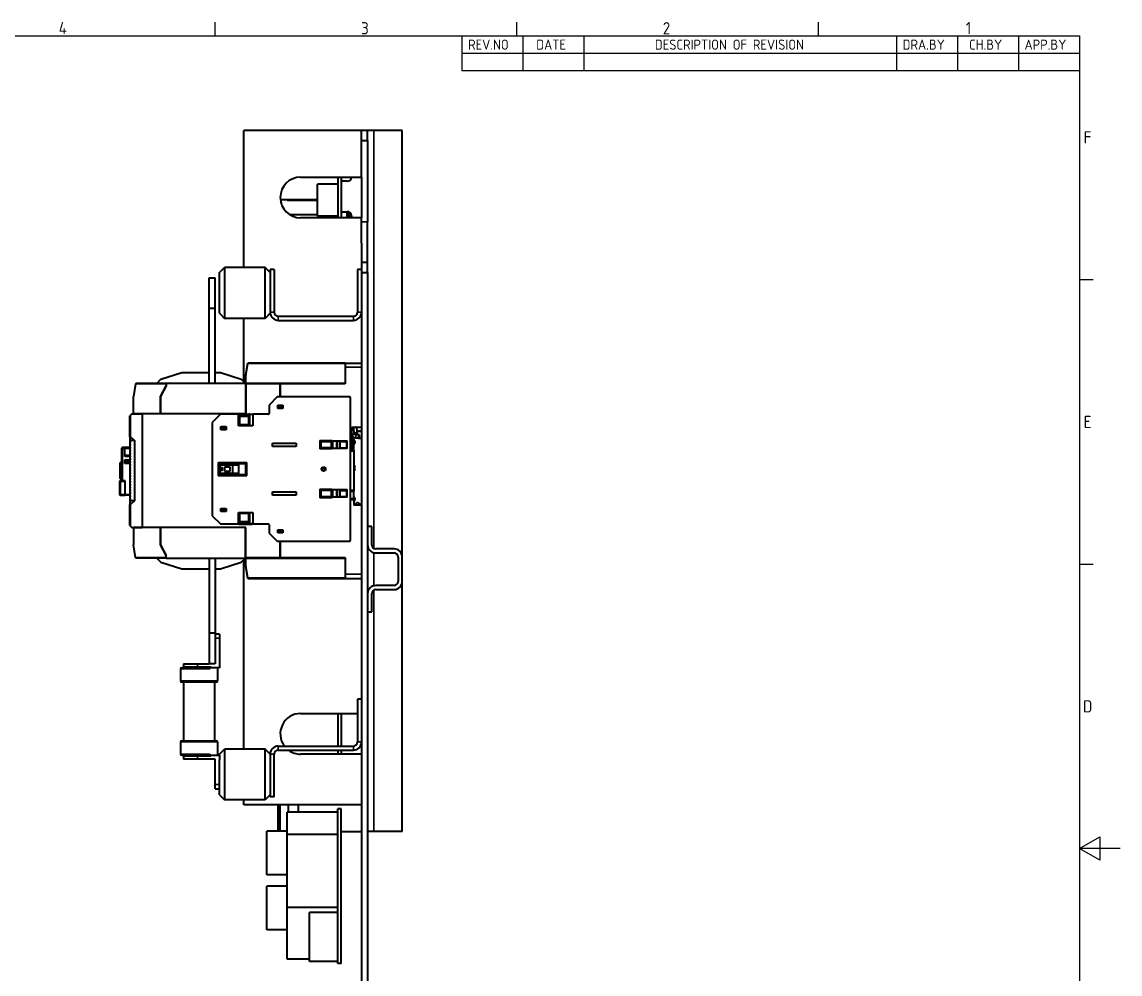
# Model space of a CAD drawing. Header units: inches. Extents: x 6934 to 18973, y 4254 to 7629.
# Drawn here: x 17302 to 17842, y 4618 to 5087 of the extents above; entities that cross this region are included whole.
import ezdxf

# ---------------------------------------------------------------- set-up
doc = ezdxf.new("R2010")
doc.units = ezdxf.units.IN
doc.header["$MEASUREMENT"] = 0
for name, color, linetype, lineweight, true_color in [('입력 정류부 ASSY$0$가시적인 것(ISO)', 3, 'Continuous', 40, 0x00ff00), ('입력 정류부 ASSY$0$가시적인 좁은 것(ISO)', 3, 'Continuous', 35, 0x00ff00), ('입력 정류부 ASSY$0$기호(ISO)', 5, 'Continuous', 25, 0x0000ff)]:
    doc.layers.add(name, color=color, linetype=linetype, lineweight=lineweight, true_color=true_color)
doc.layers.add('입력 정류부 ASSY$0$경계(ISO)', color=7, linetype='Continuous', lineweight=25)
doc.styles.add('입력 정류부 ASSY$0$ISO ProportionalPSTEK', font='isocp.shx')
doc.styles.add('입력 정류부 ASSY$0$문자 텍스트_PSTEK_POSCO', font='isocp.shx')

# ---------------------------------------------------------------- blocks, each defined once
blk = doc.blocks.new('입력 정류부 ASSY$0$경계 Default Border')
at = {"layer": '입력 정류부 ASSY$0$경계(ISO)'}
for p, q in [((371.25, 410), (371.25, 413.4)), ((445.5, 410), (445.5, 413.4)), ((519.75, 410), (519.75, 413.4)), ((584, 350), (587.4, 350)), ((584, 280), (587.4, 280))]:
    blk.add_line(p, q, dxfattribs=at)
at = {"layer": '입력 정류부 ASSY$0$경계(ISO)', "flags": 128}
for points in [[(10, 10), (10, 410), (584, 410), (584, 10), (10, 10)], [(594, 210), (584, 210), (589, 212.89), (589, 207.11), (584, 210)]]:
    blk.add_lwpolyline(points, dxfattribs=at)
at = {"layer": '입력 정류부 ASSY$0$경계(ISO)', "color": 2, "true_color": 0xffff00, "char_height": 3, "attachment_point": 7, "style": '입력 정류부 ASSY$0$문자 텍스트_PSTEK_POSCO'}
for s, insert in [('4', (332.79, 410.4)), ('3', (407.21, 410.37)), ('2', (481.46, 410.37)), ('1', (556.04, 410.4)), ('F', (585.04, 383.5)), ('E', (585.04, 313.47)), ('D', (584.88, 243.47))]:
    blk.add_mtext(s, dxfattribs=dict(at, insert=insert))
blk = doc.blocks.new('입력 정류부 ASSY$0$리비전 내역')
at = {"layer": '입력 정류부 ASSY$0$기호(ISO)'}
for p, q in [((432, 410), (584, 410)), ((432, 410), (432, 405.72)), ((447, 410), (447, 405.72)), ((462, 410), (462, 405.72)), ((539, 410), (539, 405.72)), ((554, 410), (554, 405.72)), ((569, 410), (569, 405.72)), ((584, 410), (584, 405.72)), ((432, 405.72), (584, 405.72)), ((432, 405.72), (432, 401.44)), ((447, 405.72), (447, 401.44)), ((462, 405.72), (462, 401.44)), ((539, 405.72), (539, 401.44)), ((554, 405.72), (554, 401.44)), ((569, 405.72), (569, 401.44)), ((584, 405.72), (584, 401.44)), ((432, 401.44), (584, 401.44))]:
    blk.add_line(p, q, dxfattribs=at)
at = {"layer": '입력 정류부 ASSY$0$기호(ISO)', "color": 2, "true_color": 0xffff00, "char_height": 2.5, "attachment_point": 7, "style": '입력 정류부 ASSY$0$ISO ProportionalPSTEK'}
for s, insert in [('REV.NO', (433.53, 406.58)), ('DATE', (450.31, 406.58)), ('DESCRIPTION OF REVISION', (479.51, 406.58)), ('DRA.BY', (540.48, 406.58)), ('CH.BY', (556.86, 406.58)), ('APP.BY', (570.48, 406.58))]:
    blk.add_mtext(s, dxfattribs=dict(at, insert=insert))
blk = doc.blocks.new('입력 정류부 ASSY')
at = {"layer": '입력 정류부 ASSY$0$가시적인 것(ISO)'}
for p, q in [((814.63, 773.43), (756.63, 773.43)), ((756.63, 705.94), (756.63, 773.43)), ((774.63, 773.44), (773.63, 773.44)), ((773.63, 773.43), (773.63, 773.44)), ((778.63, 773.44), (774.63, 773.44)), ((774.63, 773.43), (774.63, 773.44)), ((783.63, 773.44), (778.63, 773.44)), ((778.63, 773.43), (778.63, 773.44)), ((786.63, 773.44), (783.63, 773.44)), ((783.63, 773.43), (783.63, 773.44)), ((814.63, 773.44), (807.63, 773.44)), ((814.63, 773.44), (814.63, 773.43)), ((817.63, 773.44), (814.63, 773.44)), ((814.63, 750.43), (814.63, 773.43)), ((820.63, 773.44), (817.63, 773.44)), ((817.63, 768.44), (817.63, 773.44)), ((834.63, 773.44), (820.63, 773.44)), ((834.63, 563.44), (834.63, 773.44)), ((814.63, 768.44), (817.63, 768.44)), ((817.63, 768.44), (817.63, 728.44)), ((784.63, 750.43), (814.63, 750.43)), ((803.03, 746.93), (793.03, 746.93)), ((793.03, 731.18), (793.03, 746.93)), ((803.03, 750.43), (803.03, 730.43)), ((804.63, 750.43), (804.63, 730.43)), ((807.63, 748.44), (804.63, 748.44)), ((814.63, 750.43), (814.63, 730.43)), ((793.03, 739.28), (774.7, 739.28)), ((775.03, 737.63), (775.03, 739.28)), ((778.03, 739), (778.03, 739.28)), ((793.03, 739), (778.03, 739)), ((793.03, 731.93), (779.36, 731.93)), ((814.63, 730.43), (784.63, 730.43)), ((803.03, 731.18), (793.03, 731.18)), ((804.63, 733.44), (807.63, 733.44)), ((807.33, 733.44), (807.33, 730.43)), ((808.23, 733.35), (808.23, 730.43)), ((808.34, 733.31), (808.34, 730.43)), ((809.13, 732.76), (809.13, 730.43)), ((809.63, 731.44), (809.63, 730.44)), ((814.63, 717.9), (814.63, 730.43)), ((817.63, 708.44), (817.63, 728.44)), ((814.63, 717.9), (814.63, 708.44)), ((814.63, 708.44), (814.63, 703.44)), ((817.63, 708.44), (814.63, 708.44)), ((817.63, 703.44), (817.63, 708.44)), ((744.63, 703.44), (747.13, 705.94)), ((744.63, 683.44), (744.63, 703.44)), ((747.13, 705.94), (747.13, 680.94)), ((767.13, 705.94), (747.13, 705.94)), ((767.13, 680.94), (767.13, 705.94)), ((769.63, 703.44), (767.13, 705.94)), ((771.63, 704.94), (769.63, 704.94)), ((769.63, 704.94), (769.63, 683.94)), ((771.63, 704.94), (771.63, 683.94)), ((814.63, 704.94), (812.63, 704.94)), ((812.63, 704.94), (812.63, 683.94)), ((814.63, 703.44), (817.63, 703.44)), ((814.63, 703.44), (814.63, 233.44)), ((817.63, 703.44), (817.63, 233.44)), ((739.63, 700.94), (742.63, 700.94)), ((739.63, 685.94), (739.63, 700.94)), ((742.63, 685.94), (742.63, 700.94)), ((739.63, 685.94), (742.63, 685.94)), ((739.63, 648.94), (739.63, 685.94)), ((742.63, 648.94), (742.63, 685.94)), ((744.63, 683.44), (747.13, 680.94)), ((769.63, 683.44), (767.13, 680.94)), ((769.63, 683.94), (769.63, 683.44)), ((773.63, 681.94), (810.63, 681.94)), ((767.13, 680.94), (747.13, 680.94)), ((756.63, 649.74), (756.63, 680.94)), ((773.63, 679.94), (810.63, 679.94)), ((715.83, 650.94), (726.13, 654.24)), ((726.13, 654.24), (739.63, 654.24)), ((742.63, 654.24), (745.13, 654.24)), ((745.13, 654.24), (755.43, 650.94)), ((757.63, 653.14), (758.66, 658.94)), ((757.63, 652.94), (758.64, 658.64)), ((758.69, 658.94), (758.64, 658.64)), ((758.69, 658.94), (758.66, 658.94)), ((806.63, 658.94), (758.69, 658.94)), ((806.63, 658.94), (814.63, 658.94)), ((806.63, 658.94), (806.63, 656.94)), ((806.63, 656.94), (806.63, 648.64)), ((703.43, 648.64), (702.33, 642.44)), ((703.48, 648.94), (703.43, 648.64)), ((718.49, 648.94), (703.48, 648.94)), ((713.83, 648.94), (715.83, 650.94)), ((757.43, 648.94), (718.49, 648.94)), ((718.49, 648.94), (718.49, 647.74)), ((718.49, 648.64), (718.49, 647.74)), ((755.43, 650.94), (757.43, 648.94)), ((757.43, 648.94), (757.43, 633.94)), ((757.63, 653.14), (757.63, 652.94)), ((757.63, 649.07), (757.63, 652.94)), ((757.63, 649.07), (757.63, 648.94)), ((774.63, 648.94), (757.63, 648.94)), ((757.63, 648.94), (757.63, 648.64)), ((757.63, 648.64), (757.63, 633.94)), ((774.63, 648.64), (774.63, 648.94)), ((774.63, 648.94), (774.63, 648.64)), ((806.63, 648.94), (774.63, 648.94)), ((774.63, 642.24), (774.63, 648.64)), ((774.63, 648.64), (774.63, 642.24)), ((718.49, 647.74), (715.63, 642.44)), ((715.63, 642.44), (718.49, 647.74)), ((757.63, 643.94), (757.43, 643.79)), ((702.33, 633.94), (702.33, 642.44)), ((715.63, 633.94), (715.63, 642.44)), ((715.63, 642.44), (715.63, 633.94)), ((773.13, 642.24), (769.13, 638.24)), ((769.13, 638.24), (769.13, 634.04)), ((808.63, 642.24), (773.13, 642.24)), ((773.43, 636.64), (773.43, 638.14)), ((773.43, 638.14), (775.93, 638.14)), ((775.93, 638.14), (775.93, 636.64)), ((809.13, 571.74), (809.13, 641.74)), ((700.93, 633.24), (700.63, 632.94)), ((700.63, 622.61), (700.63, 632.94)), ((701.63, 633.94), (700.93, 633.24)), ((701.63, 633.94), (706.63, 633.94)), ((715.63, 633.94), (702.33, 633.94)), ((757.63, 633.94), (706.63, 633.94)), ((706.63, 633.94), (706.63, 577.94)), ((706.63, 633.94), (706.63, 577.94)), ((757.43, 633.94), (715.63, 633.94)), ((745.13, 633.74), (741.13, 629.74)), ((754.13, 633.74), (745.13, 633.74)), ((754.13, 628.09), (754.13, 633.74)), ((754.53, 633.74), (754.13, 633.74)), ((754.53, 633.74), (759.23, 633.74)), ((754.53, 632.74), (754.53, 633.74)), ((754.53, 632.74), (759.23, 632.74)), ((754.53, 632.74), (754.53, 628.49)), ((757.43, 636.44), (757.63, 636.44)), ((759.63, 633.74), (759.23, 633.74)), ((759.23, 633.74), (759.23, 632.74)), ((759.23, 628.49), (759.23, 632.74)), ((759.63, 633.74), (761.13, 633.74)), ((759.63, 628.09), (759.63, 633.74)), ((761.13, 633.74), (761.13, 628.09)), ((768.83, 633.74), (761.13, 633.74)), ((775.93, 637.24), (773.43, 637.24)), ((775.93, 636.74), (773.43, 636.74)), ((775.93, 636.64), (773.43, 636.64)), ((700.53, 626.24), (700.53, 631.24)), ((741.13, 629.74), (741.13, 583.74)), ((745.43, 626.14), (745.43, 627.64)), ((745.43, 627.64), (747.93, 627.64)), ((747.93, 627.64), (747.93, 626.14)), ((761.13, 628.09), (754.13, 628.09)), ((759.23, 628.49), (754.53, 628.49)), ((809.83, 620.34), (809.83, 627.44)), ((809.83, 627.44), (814.63, 627.44)), ((810.83, 625.62), (810.83, 627.44)), ((700.63, 622.61), (700.63, 620.79)), ((700.93, 622.61), (702.9, 620.79)), ((747.93, 626.74), (745.43, 626.74)), ((747.93, 626.24), (745.43, 626.24)), ((747.93, 626.14), (745.43, 626.14)), ((811.02, 624.44), (810.38, 623.79)), ((810.83, 625.62), (810.83, 624.25)), ((810.83, 616.04), (810.83, 622.34)), ((811.88, 623.69), (813.28, 623.69)), ((811.88, 622.19), (813.28, 622.19)), ((812.4, 625.59), (812.27, 626.98)), ((812.33, 626.3), (812.33, 623.98)), ((812.43, 625.23), (812.4, 625.59)), ((812.56, 623.69), (812.43, 625.23)), ((813.11, 622.19), (813.21, 621.94)), ((813.21, 621.94), (814.63, 621.94)), ((813.28, 622.19), (813.28, 623.69)), ((813.58, 623.39), (813.28, 623.69)), ((813.58, 622.49), (813.28, 622.19)), ((813.58, 622.49), (813.58, 623.39)), ((696.63, 600.94), (696.63, 617.14)), ((697.63, 617.44), (696.93, 617.44)), ((700.63, 617.44), (697.63, 617.44)), ((698.13, 616.44), (697.63, 617.44)), ((698.13, 612.94), (698.13, 616.44)), ((700.63, 620.79), (700.63, 620.34)), ((702.9, 620.79), (700.63, 620.79)), ((700.63, 620.34), (700.63, 619.74)), ((700.63, 620.34), (700.83, 620.34)), ((700.63, 619.74), (700.63, 618.94)), ((700.63, 619.74), (700.83, 619.74)), ((700.63, 618.94), (700.63, 618.34)), ((700.63, 618.94), (700.83, 618.94)), ((700.63, 618.34), (700.63, 617.54)), ((700.63, 618.34), (700.83, 618.34)), ((700.63, 617.54), (700.63, 616.94)), ((700.63, 617.54), (700.83, 617.54)), ((700.63, 616.94), (700.63, 616.14)), ((700.63, 616.94), (700.83, 616.94)), ((700.83, 619.74), (700.83, 620.34)), ((700.83, 618.34), (700.83, 618.94)), ((700.83, 616.94), (700.83, 617.54)), ((702.9, 620.79), (702.9, 591.09)), ((770.73, 617.94), (770.73, 619.54)), ((770.73, 619.54), (782.53, 619.54)), ((770.73, 619.44), (782.53, 619.44)), ((782.53, 617.94), (770.73, 617.94)), ((782.53, 619.54), (782.53, 617.94)), ((794.13, 620.84), (794.13, 616.64)), ((794.13, 620.84), (800.13, 620.84)), ((794.13, 620.84), (794.63, 620.34)), ((794.13, 616.64), (794.63, 617.14)), ((800.13, 616.64), (794.13, 616.64)), ((794.63, 620.34), (794.63, 617.14)), ((794.63, 620.34), (799.63, 620.34)), ((799.63, 617.14), (794.63, 617.14)), ((800.13, 620.84), (799.63, 620.34)), ((799.63, 620.34), (799.63, 617.14)), ((800.13, 616.64), (799.63, 617.14)), ((800.13, 620.84), (800.13, 616.64)), ((800.53, 616.84), (800.53, 620.64)), ((800.53, 620.64), (807.63, 620.64)), ((807.63, 616.84), (800.53, 616.84)), ((802.53, 616.84), (802.53, 620.64)), ((802.63, 620.64), (802.63, 620.44)), ((802.63, 620.44), (802.63, 617.04)), ((802.63, 617.04), (802.63, 616.84)), ((804.13, 620.24), (804.13, 620.64)), ((804.13, 620.24), (807.23, 620.24)), ((804.13, 617.24), (804.13, 620.24)), ((804.13, 616.84), (804.13, 617.24)), ((804.13, 617.24), (807.23, 617.24)), ((807.23, 620.24), (807.23, 617.24)), ((807.63, 616.84), (807.63, 620.64)), ((809.13, 620.34), (809.83, 620.34)), ((809.13, 619.84), (809.83, 619.84)), ((809.83, 620.34), (809.83, 619.84)), ((809.83, 619.84), (809.83, 616.04)), ((811.33, 620.44), (810.83, 621.44)), ((810.83, 618.44), (811.33, 619.44)), ((811.33, 620.44), (811.33, 619.44)), ((700.63, 613.44), (698.13, 613.44)), ((698.13, 609.57), (698.13, 611.31)), ((700.63, 616.14), (700.63, 615.54)), ((700.63, 616.14), (700.83, 616.14)), ((700.63, 615.54), (700.63, 614.74)), ((700.63, 615.54), (700.83, 615.54)), ((700.63, 614.74), (700.63, 614.14)), ((700.63, 614.74), (700.83, 614.74)), ((700.63, 614.14), (700.63, 613.34)), ((700.63, 614.14), (700.83, 614.14)), ((700.63, 613.34), (700.63, 612.74)), ((700.63, 613.34), (700.83, 613.34)), ((700.63, 612.74), (700.63, 611.94)), ((700.63, 612.74), (700.83, 612.74)), ((700.63, 611.94), (700.63, 611.34)), ((700.63, 611.94), (700.83, 611.94)), ((700.63, 611.34), (700.63, 610.54)), ((700.63, 611.34), (700.83, 611.34)), ((700.83, 615.54), (700.83, 616.14)), ((700.83, 614.14), (700.83, 614.74)), ((700.83, 612.74), (700.83, 613.34)), ((700.83, 611.34), (700.83, 611.94)), ((810.83, 616.04), (809.13, 616.04)), ((810.83, 615.54), (809.13, 615.54)), ((810.83, 616.04), (810.83, 615.54)), ((810.83, 615.54), (810.83, 596.34)), ((695.63, 609.44), (695.63, 602.44)), ((696.13, 609.94), (696.63, 609.94)), ((700.63, 610.54), (700.63, 609.94)), ((700.63, 610.54), (700.83, 610.54)), ((700.63, 609.94), (700.63, 609.14)), ((700.63, 609.94), (700.83, 609.94)), ((700.63, 609.14), (700.63, 608.54)), ((700.63, 609.14), (700.83, 609.14)), ((700.63, 608.54), (700.63, 607.74)), ((700.63, 608.54), (700.83, 608.54)), ((700.63, 607.74), (700.63, 607.14)), ((700.63, 607.74), (700.83, 607.74)), ((700.63, 607.14), (700.63, 606.34)), ((700.63, 607.14), (700.83, 607.14)), ((700.63, 606.34), (700.63, 605.74)), ((700.63, 606.34), (700.83, 606.34)), ((700.63, 605.74), (700.63, 604.94)), ((700.63, 605.74), (700.83, 605.74)), ((700.83, 609.94), (700.83, 610.54)), ((700.83, 608.54), (700.83, 609.14)), ((700.83, 607.14), (700.83, 607.74)), ((700.83, 605.74), (700.83, 606.34)), ((744.63, 609.49), (744.13, 609.99)), ((744.63, 609.49), (757.63, 609.49)), ((744.63, 603.99), (744.63, 609.49)), ((744.83, 608.84), (744.83, 607.49)), ((744.83, 608.84), (754.03, 608.84)), ((744.83, 607.49), (745.53, 607.49)), ((744.83, 605.99), (744.83, 604.64)), ((745.53, 605.99), (744.83, 605.99)), ((745.53, 605.99), (745.53, 607.49)), ((745.53, 607.49), (746.23, 607.49)), ((746.23, 605.99), (745.53, 605.99)), ((746.23, 605.99), (746.23, 607.49)), ((747.23, 607.74), (747.23, 605.74)), ((750.03, 607.74), (747.23, 607.74)), ((747.23, 605.74), (750.03, 605.74)), ((750.03, 605.74), (750.03, 607.74)), ((751.03, 608.84), (751.03, 604.64)), ((754.03, 608.84), (754.03, 604.64)), ((757.63, 609.49), (758.13, 609.99)), ((757.63, 603.99), (757.63, 609.49)), ((810.83, 608.44), (811.13, 608.44)), ((810.83, 605.94), (811.13, 605.94)), ((811.13, 608.44), (811.13, 605.94)), ((695.63, 594.24), (695.63, 600.64)), ((698.33, 600.94), (695.93, 600.94)), ((696.13, 601.94), (696.63, 601.94)), ((698.33, 600.64), (698.33, 600.94)), ((698.33, 594.24), (698.33, 600.64)), ((700.63, 604.94), (700.63, 604.34)), ((700.63, 604.94), (700.83, 604.94)), ((700.63, 604.34), (700.63, 603.54)), ((700.63, 604.34), (700.83, 604.34)), ((700.63, 603.54), (700.63, 602.94)), ((700.63, 603.54), (700.83, 603.54)), ((700.63, 602.94), (700.63, 602.14)), ((700.63, 602.94), (700.83, 602.94)), ((700.63, 602.14), (700.63, 601.54)), ((700.63, 602.14), (700.83, 602.14)), ((700.63, 601.54), (700.63, 600.74)), ((700.63, 601.54), (700.83, 601.54)), ((700.63, 600.74), (700.63, 600.14)), ((700.63, 600.74), (700.83, 600.74)), ((700.63, 600.14), (700.63, 599.34)), ((700.63, 600.14), (700.83, 600.14)), ((700.83, 604.34), (700.83, 604.94)), ((700.83, 602.94), (700.83, 603.54)), ((700.83, 601.54), (700.83, 602.14)), ((700.83, 600.14), (700.83, 600.74)), ((744.63, 603.99), (744.13, 603.49)), ((757.63, 603.99), (744.63, 603.99)), ((754.03, 604.64), (744.83, 604.64)), ((757.63, 603.99), (758.13, 603.49)), ((700.63, 599.34), (700.63, 598.74)), ((700.63, 599.34), (700.83, 599.34)), ((700.63, 598.74), (700.63, 597.94)), ((700.63, 598.74), (700.83, 598.74)), ((700.63, 597.94), (700.63, 597.34)), ((700.63, 597.94), (700.83, 597.94)), ((700.63, 597.34), (700.63, 596.54)), ((700.63, 597.34), (700.83, 597.34)), ((700.63, 596.54), (700.63, 595.94)), ((700.63, 596.54), (700.83, 596.54)), ((700.63, 595.94), (700.63, 595.14)), ((700.63, 595.94), (700.83, 595.94)), ((700.63, 595.14), (700.63, 594.54)), ((700.63, 595.14), (700.83, 595.14)), ((700.83, 598.74), (700.83, 599.34)), ((700.83, 597.34), (700.83, 597.94)), ((700.83, 595.94), (700.83, 596.54)), ((700.83, 594.54), (700.83, 595.14)), ((770.73, 595.54), (782.53, 595.54)), ((770.73, 593.94), (770.73, 595.54)), ((782.53, 595.54), (782.53, 593.94)), ((794.13, 596.84), (794.13, 592.64)), ((794.13, 596.84), (800.13, 596.84)), ((794.13, 596.84), (794.63, 596.34)), ((794.63, 596.34), (799.63, 596.34)), ((794.63, 596.34), (794.63, 593.14)), ((800.13, 596.84), (799.63, 596.34)), ((799.63, 596.34), (799.63, 593.14)), ((800.13, 596.84), (800.13, 592.64)), ((800.53, 592.84), (800.53, 596.64)), ((800.53, 596.64), (807.63, 596.64)), ((802.53, 592.84), (802.53, 596.64)), ((802.63, 596.64), (802.63, 596.44)), ((802.63, 596.44), (802.63, 593.04)), ((804.13, 596.24), (804.13, 596.64)), ((804.13, 593.24), (804.13, 596.24)), ((804.13, 596.24), (807.23, 596.24)), ((807.23, 596.24), (807.23, 593.24)), ((807.63, 592.84), (807.63, 596.64)), ((809.13, 596.34), (810.83, 596.34)), ((809.13, 595.84), (810.83, 595.84)), ((810.83, 596.34), (810.83, 595.84)), ((810.83, 592.04), (810.83, 595.84)), ((695.93, 593.94), (698.33, 593.94)), ((698.33, 593.94), (698.33, 594.24)), ((700.63, 593.94), (698.33, 593.94)), ((700.63, 594.54), (700.63, 593.74)), ((700.63, 594.54), (700.83, 594.54)), ((700.63, 593.74), (700.63, 593.14)), ((700.63, 593.74), (700.83, 593.74)), ((700.63, 593.14), (700.63, 592.34)), ((700.63, 593.14), (700.83, 593.14)), ((700.63, 592.34), (700.63, 591.74)), ((700.63, 592.34), (700.83, 592.34)), ((700.63, 591.74), (700.63, 591.09)), ((700.63, 591.74), (700.83, 591.74)), ((700.63, 591.09), (700.63, 589.27)), ((702.9, 591.09), (700.63, 591.09)), ((700.63, 578.94), (700.63, 589.27)), ((700.83, 593.14), (700.83, 593.74)), ((700.83, 591.74), (700.83, 592.34)), ((702.9, 591.09), (700.93, 589.27)), ((770.73, 594.04), (782.53, 594.04)), ((782.53, 593.94), (770.73, 593.94)), ((794.13, 592.64), (794.63, 593.14)), ((800.13, 592.64), (794.13, 592.64)), ((799.63, 593.14), (794.63, 593.14)), ((800.13, 592.64), (799.63, 593.14)), ((807.63, 592.84), (800.53, 592.84)), ((802.63, 593.04), (802.63, 592.84)), ((804.13, 592.84), (804.13, 593.24)), ((804.13, 593.24), (807.23, 593.24)), ((810.83, 592.04), (809.13, 592.04)), ((810.83, 591.54), (809.13, 591.54)), ((811.33, 592.44), (810.83, 593.44)), ((810.83, 592.04), (810.83, 591.54)), ((810.83, 591.54), (810.83, 588.94)), ((810.83, 590.44), (811.33, 591.44)), ((811.33, 592.44), (811.33, 591.44)), ((811.83, 588.94), (812.23, 590.24)), ((812.23, 590.24), (812.63, 590.24)), ((812.63, 590.24), (814.63, 588.94)), ((700.53, 580.64), (700.53, 585.64)), ((745.43, 585.84), (745.43, 587.34)), ((745.43, 587.34), (747.93, 587.34)), ((745.43, 587.24), (747.93, 587.24)), ((745.43, 586.74), (747.93, 586.74)), ((747.93, 585.84), (745.43, 585.84)), ((747.93, 587.34), (747.93, 585.84)), ((754.13, 579.74), (754.13, 585.39)), ((754.13, 585.39), (761.13, 585.39)), ((754.53, 584.99), (754.53, 580.74)), ((754.53, 584.99), (759.23, 584.99)), ((759.23, 580.74), (759.23, 584.99)), ((759.63, 579.74), (759.63, 585.39)), ((761.13, 585.39), (761.13, 579.74)), ((814.63, 588.94), (810.83, 588.94)), ((700.63, 578.94), (700.93, 578.64)), ((700.93, 578.64), (701.63, 577.94)), ((741.13, 583.74), (745.13, 579.74)), ((745.13, 579.74), (754.13, 579.74)), ((754.53, 579.74), (754.13, 579.74)), ((754.23, 579.49), (754.23, 579.74)), ((754.23, 579.49), (754.48, 579.74)), ((760.73, 579.49), (754.23, 579.49)), ((754.53, 579.74), (754.53, 580.74)), ((759.23, 580.74), (754.53, 580.74)), ((759.23, 579.74), (754.53, 579.74)), ((759.23, 580.74), (759.23, 579.74)), ((759.63, 579.74), (759.23, 579.74)), ((761.13, 579.74), (759.63, 579.74)), ((760.73, 579.49), (760.48, 579.74)), ((760.73, 579.74), (760.73, 579.49)), ((761.13, 579.74), (768.83, 579.74)), ((769.13, 579.44), (769.13, 575.24)), ((819.63, 578.44), (817.63, 578.44)), ((819.63, 569.44), (819.63, 578.44)), ((701.63, 577.94), (706.63, 577.94)), ((702.33, 577.94), (702.33, 569.44)), ((715.63, 577.94), (702.33, 577.94)), ((757.63, 577.94), (706.63, 577.94)), ((757.43, 577.94), (715.63, 577.94)), ((715.63, 577.94), (715.63, 569.44)), ((715.63, 569.44), (715.63, 577.94)), ((757.43, 562.94), (757.43, 577.94)), ((757.43, 575.44), (757.63, 575.44)), ((757.63, 563.24), (757.63, 577.94)), ((769.13, 575.24), (773.13, 571.24)), ((773.43, 576.84), (775.93, 576.84)), ((773.43, 575.34), (773.43, 576.84)), ((773.43, 576.74), (775.93, 576.74)), ((773.43, 576.24), (775.93, 576.24)), ((775.93, 575.34), (773.43, 575.34)), ((775.93, 576.84), (775.93, 575.34)), ((703.43, 563.24), (702.33, 569.44)), ((718.49, 564.14), (715.63, 569.44)), ((715.63, 569.44), (718.49, 564.14)), ((757.43, 568.09), (757.63, 567.94)), ((773.13, 571.24), (808.63, 571.24)), ((774.63, 563.24), (774.63, 571.24)), ((774.63, 571.24), (774.63, 563.24)), ((703.43, 563.24), (703.48, 562.94)), ((718.49, 562.94), (703.48, 562.94)), ((713.83, 562.94), (715.83, 560.94)), ((718.49, 562.94), (718.49, 564.14)), ((718.49, 563.24), (718.49, 564.14)), ((718.49, 562.94), (757.43, 562.94)), ((739.63, 562.94), (739.63, 525.94)), ((742.63, 562.94), (742.63, 525.94)), ((755.43, 560.94), (757.43, 562.94)), ((757.63, 563.24), (757.63, 562.94)), ((757.63, 562.94), (774.63, 562.94)), ((757.63, 558.94), (757.63, 562.94)), ((774.63, 562.94), (774.63, 563.24)), ((774.63, 563.24), (774.63, 562.94)), ((774.63, 562.94), (806.63, 562.94)), ((806.63, 563.24), (806.63, 554.94)), ((830.63, 567.44), (821.63, 567.44)), ((821.63, 565.44), (830.63, 565.44)), ((832.63, 563.44), (832.63, 551.44)), ((834.63, 551.44), (834.63, 563.44)), ((715.83, 560.94), (726.13, 557.64)), ((726.13, 557.64), (739.63, 557.64)), ((742.63, 557.64), (745.13, 557.64)), ((745.13, 557.64), (755.43, 560.94)), ((756.63, 468.94), (756.63, 562.14)), ((758.64, 553.24), (757.63, 558.94)), ((757.63, 558.94), (757.63, 558.74)), ((758.66, 552.94), (757.63, 558.74)), ((758.64, 553.24), (758.69, 552.94)), ((758.69, 552.94), (758.66, 552.94)), ((758.69, 552.94), (806.63, 552.94)), ((806.63, 554.94), (806.63, 552.94)), ((806.63, 552.94), (814.63, 552.94)), ((834.63, 428.44), (834.63, 551.44)), ((830.63, 549.44), (821.63, 549.44)), ((821.63, 547.44), (830.63, 547.44)), ((819.63, 536.44), (819.63, 545.44)), ((817.63, 536.44), (819.63, 536.44)), ((742.63, 525.94), (739.63, 525.94)), ((739.63, 525.94), (739.63, 510.94)), ((742.63, 525.94), (742.63, 510.94)), ((744.63, 525.44), (742.63, 525.44)), ((744.63, 525.44), (744.63, 523.44)), ((744.63, 523.44), (744.63, 508.94)), ((725.53, 508.44), (725.53, 502.44)), ((726.03, 508.94), (738.84, 508.94)), ((726.93, 510.94), (733.93, 510.94)), ((726.93, 510.94), (726.93, 509.44)), ((733.93, 510.94), (739.63, 510.94)), ((742.63, 510.94), (739.63, 510.94)), ((740.45, 508.97), (740.45, 508.94)), ((744.63, 508.94), (740.45, 508.94)), ((743.73, 508.94), (743.73, 502.44)), ((743.23, 501.94), (726.03, 501.94)), ((726.93, 501.94), (726.93, 472.94)), ((742.33, 501.94), (742.33, 472.94)), ((814.63, 493.44), (812.63, 493.44)), ((812.63, 493.44), (812.63, 472.44)), ((784.63, 486.43), (812.63, 486.43)), ((803.03, 486.43), (803.03, 470.44)), ((804.63, 486.43), (804.63, 470.44)), ((725.53, 472.44), (725.53, 466.44)), ((726.03, 472.94), (743.23, 472.94)), ((743.73, 472.44), (743.73, 465.94)), ((773.63, 470.44), (810.63, 470.44)), ((738.84, 465.94), (726.03, 465.94)), ((726.93, 465.44), (726.93, 463.94)), ((740.45, 465.94), (740.45, 465.91)), ((740.45, 465.94), (744.63, 465.94)), ((744.63, 466.44), (747.13, 468.94)), ((744.63, 465.94), (744.63, 466.44)), ((744.63, 465.94), (744.63, 463.58)), ((747.13, 468.94), (747.13, 443.94)), ((767.13, 468.94), (747.13, 468.94)), ((767.13, 443.94), (767.13, 468.94)), ((769.63, 466.44), (767.13, 468.94)), ((769.63, 466.44), (769.63, 445.44)), ((771.63, 445.44), (771.63, 466.44)), ((773.63, 468.44), (810.63, 468.44)), ((814.63, 466.43), (784.63, 466.43)), ((803.03, 468.44), (803.03, 466.43)), ((804.63, 468.44), (804.63, 466.43)), ((733.93, 463.94), (726.93, 463.94)), ((742.63, 463.94), (733.93, 463.94)), ((742.63, 451.44), (742.63, 463.94)), ((744.63, 446.44), (744.63, 463.58)), ((742.63, 449.44), (742.63, 451.44)), ((742.63, 449.44), (744.63, 449.44)), ((744.63, 446.44), (747.13, 443.94)), ((767.13, 443.94), (747.13, 443.94)), ((756.63, 441.43), (756.63, 443.94)), ((769.63, 446.44), (767.13, 443.94)), ((771.63, 445.44), (769.63, 445.44)), ((814.63, 441.43), (756.63, 441.43)), ((773.63, 428.49), (773.63, 441.43)), ((774.63, 428.49), (774.63, 441.43)), ((803.03, 437.94), (778.03, 437.94)), ((778.03, 426.94), (778.03, 437.94)), ((778.63, 437.94), (778.63, 441.43)), ((783.63, 437.94), (783.63, 441.43)), ((803.03, 363.44), (803.03, 439.44)), ((804.63, 439.44), (803.03, 439.44)), ((804.63, 363.44), (804.63, 439.44)), ((778.03, 428.49), (768.03, 428.49)), ((768.03, 406.99), (768.03, 428.49)), ((804.63, 428.44), (814.63, 428.44)), ((820.63, 428.44), (817.63, 428.44)), ((834.63, 428.44), (820.63, 428.44)), ((803.03, 426.94), (778.03, 426.94)), ((778.03, 390.94), (778.03, 426.94)), ((778.03, 406.99), (768.03, 406.99)), ((778.03, 401.49), (768.03, 401.49)), ((768.03, 379.99), (768.03, 401.49)), ((803.03, 390.94), (778.03, 390.94)), ((778.03, 365.44), (778.03, 390.94)), ((803.03, 388.44), (789.03, 388.44)), ((789.03, 364.44), (789.03, 388.44)), ((778.03, 379.99), (768.03, 379.99)), ((789.03, 365.44), (778.03, 365.44)), ((803.03, 364.44), (789.03, 364.44)), ((804.63, 363.44), (803.03, 363.44))]:
    blk.add_line(p, q, dxfattribs=at)
for radius in [1, 0.7]:
    blk.add_circle((795.96, 606.74), radius, dxfattribs=at)
for centre, radius, start, end in [((786.63, 771.44), 2, 90, 96.4263), ((807.63, 771.44), 2, 83.5737, 90), ((784.63, 740.43), 10, 90, 270), ((807.63, 750.44), 2, 270, 359.64), ((807.63, 731.44), 2, 0, 90), ((807.63, 730.44), 2, 359.64, 0), ((773.63, 683.94), 4, 180, 270), ((773.63, 683.94), 2, 180, 270), ((810.63, 683.94), 4, 270, 0), ((810.63, 683.94), 2, 270, 0), ((758.13, 649.07), 0.5, 180, 195.5034), ((808.63, 641.74), 0.5, 0, 90), ((768.83, 634.04), 0.3, 270, 0), ((700.83, 631.24), 0.3, 131.8103, 180), ((811.78, 626.94), 0.5, 5, 45), ((700.83, 626.24), 0.3, 180, 228.1897), ((696.93, 617.14), 0.3, 90, 180), ((696.13, 609.44), 0.5, 90, 180), ((696.13, 602.44), 0.5, 180, 270), ((695.93, 600.64), 0.3, 90, 180), ((695.93, 594.24), 0.3, 180, 270), ((700.83, 585.64), 0.3, 131.8103, 180), ((700.83, 580.64), 0.3, 180, 228.1897), ((768.83, 579.44), 0.3, 0, 90), ((808.63, 571.74), 0.5, 270, 0), ((821.63, 569.44), 4, 180, 270), ((821.63, 569.44), 2, 180, 270), ((830.63, 563.44), 4, 0, 90), ((830.63, 563.44), 2, 0, 90), ((830.63, 551.44), 4, 270, 0), ((830.63, 551.44), 2, 270, 0), ((821.63, 545.44), 4, 90, 180), ((821.63, 545.44), 2, 90, 180), ((726.03, 508.44), 0.5, 90, 180), ((726.43, 509.44), 0.5, 270, 0), ((726.03, 502.44), 0.5, 180, 270), ((743.23, 502.44), 0.5, 270, 0), ((784.63, 476.43), 10, 90, 216.7799), ((726.03, 472.44), 0.5, 90, 180), ((743.23, 472.44), 0.5, 0, 90), ((773.63, 466.44), 4, 90, 180), ((810.63, 472.44), 4, 270, 0), ((810.63, 472.44), 2, 270, 0), ((726.03, 466.44), 0.5, 180, 270), ((726.43, 465.44), 0.5, 0, 90), ((773.63, 466.44), 2, 90, 180), ((784.63, 476.43), 10, 233.0103, 270)]:
    blk.add_arc(centre, radius, start, end, dxfattribs=at)
for centre, major_axis, ratio, start_param, end_param in [((811.77, 626.94), (-0.187, -0.465), 0.998489, 2.738147, 3.522384), ((700.93, 622.33), (-0.26, 0.38), 0.39371, 5.234809, 6.805605), ((700.93, 589.55), (-0.26, -0.38), 0.39371, 5.760766, 7.331562)]:
    blk.add_ellipse(centre, major_axis=major_axis, ratio=ratio, start_param=start_param, end_param=end_param, dxfattribs=at)
for points, knots in [([(810.38, 623.79), (810.31, 623.72), (810.24, 623.62), (810.15, 623.4), (810.13, 623.3), (810.13, 623.11), (810.15, 623.02), (810.21, 622.85), (810.25, 622.78), (810.34, 622.64), (810.4, 622.59), (810.53, 622.48), (810.61, 622.44), (810.81, 622.34), (810.93, 622.3), (811.19, 622.24), (811.33, 622.22), (811.6, 622.2), (811.74, 622.19), (811.88, 622.19)], [6.03369, 6.03369, 6.03369, 6.03369, 6.186418, 6.186418, 6.283649, 6.283649, 6.370262, 6.370262, 6.465505, 6.465505, 6.588255, 6.588255, 6.774384, 6.774384, 7.138442, 7.138442, 7.502501, 7.502501, 7.853982, 7.853982, 7.853982, 7.853982]), ([(811.32, 623.76), (811.32, 623.76), (811.32, 623.76), (811.32, 623.76), (811.33, 623.75), (811.35, 623.75), (811.36, 623.74), (811.41, 623.73), (811.44, 623.73), (811.52, 623.71), (811.57, 623.71), (811.68, 623.7), (811.75, 623.69), (811.84, 623.69), (811.86, 623.69), (811.88, 623.69)], [6.849131, 6.849131, 6.849131, 6.849131, 6.852148, 6.852148, 6.97196, 6.97196, 7.118402, 7.118402, 7.300474, 7.300474, 7.519321, 7.519321, 7.76603, 7.76603, 7.853982, 7.853982, 7.853982, 7.853982]), ([(812.33, 623.98), (812.33, 623.92), (812.33, 623.87), (812.31, 623.77), (812.3, 623.73), (812.28, 623.69)], [3.14159265, 3.14159265, 3.14159265, 3.14159265, 3.19149177, 3.19149177, 3.2370007, 3.2370007, 3.2370007, 3.2370007]), ([(758.26, 555.19), (758.26, 555.19), (758.26, 555.19), (758.26, 555.19), (758.26, 555.19), (758.26, 555.19), (758.26, 555.19), (758.26, 555.19), (758.26, 555.19), (758.26, 555.19), (758.26, 555.19), (758.26, 555.2), (758.26, 555.2), (758.26, 555.21)], [0.05260878, 0.05260878, 0.05260878, 0.05260878, 0.05264933, 0.05264933, 0.05312574, 0.05312574, 0.05455496, 0.05455496, 0.0588427, 0.0588427, 0.07170789, 0.07170789, 0.08759335, 0.08759335, 0.08759335, 0.08759335]), ([(740.26, 509.44), (740.27, 509.44), (740.27, 509.44), (740.3, 509.4), (740.34, 509.36), (740.39, 509.27), (740.41, 509.22), (740.44, 509.1), (740.45, 509.04), (740.45, 508.97)], [-0.00023285, -0.00023285, -0.00023285, -0.00023285, 0, 0, 0.01584922, 0.01584922, 0.03240293, 0.03240293, 0.05151817, 0.05151817, 0.05151817, 0.05151817]), ([(740.45, 465.91), (740.45, 465.88), (740.45, 465.85), (740.44, 465.77), (740.42, 465.71), (740.39, 465.61), (740.37, 465.58), (740.32, 465.5), (740.3, 465.47), (740.27, 465.44), (740.27, 465.44), (740.26, 465.44)], [0, 0, 0, 0, 0.00808448, 0.00808448, 0.02592843, 0.02592843, 0.03866598, 0.03866598, 0.05130708, 0.05130708, 0.05153941, 0.05153941, 0.05153941, 0.05153941])]:
    blk.add_open_spline(points, degree=3, knots=knots, dxfattribs=at)
at = {"layer": '입력 정류부 ASSY$0$가시적인 좁은 것(ISO)'}
for p, q in [((820.63, 773.44), (820.63, 567.71)), ((807.81, 733.43), (807.81, 730.43)), ((817.63, 728.44), (814.63, 728.44)), ((769.63, 683.94), (771.63, 683.94)), ((773.63, 681.94), (773.63, 679.94)), ((810.63, 679.94), (810.63, 681.94)), ((812.63, 683.94), (814.63, 683.94)), ((806.63, 658.64), (758.64, 658.64)), ((806.63, 656.94), (814.63, 656.94)), ((718.49, 648.64), (703.43, 648.64)), ((774.63, 648.64), (757.63, 648.64)), ((806.63, 648.64), (774.63, 648.64)), ((757.63, 643.32), (757.43, 643.17)), ((700.93, 622.61), (700.93, 633.24)), ((757.43, 635.94), (757.63, 635.94)), ((814.63, 627.29), (812.13, 627.29)), ((811.88, 622.19), (811.88, 623.69)), ((812.4, 625.59), (814.63, 625.59)), ((812.43, 625.23), (814.63, 625.23)), ((696.93, 600.94), (696.93, 617.44)), ((700.63, 616.94), (697.88, 616.94)), ((802.53, 620.44), (802.63, 620.44)), ((802.53, 617.04), (802.63, 617.04)), ((700.63, 612.94), (698.13, 612.94)), ((698.13, 611.31), (700.63, 611.31)), ((698.13, 610.87), (700.63, 610.87)), ((695.63, 609.44), (696.13, 609.44)), ((696.13, 609.44), (696.13, 609.94)), ((696.13, 609.44), (696.13, 602.44)), ((696.13, 609.44), (696.63, 609.44)), ((700.63, 610.01), (698.13, 610.01)), ((700.63, 609.57), (698.13, 609.57)), ((744.13, 603.49), (744.13, 609.99)), ((744.13, 609.99), (758.13, 609.99)), ((758.13, 603.49), (758.13, 609.99)), ((695.63, 602.44), (696.13, 602.44)), ((695.63, 600.64), (695.93, 600.64)), ((695.93, 600.64), (695.93, 600.94)), ((695.93, 594.24), (695.93, 600.64)), ((698.33, 600.64), (695.93, 600.64)), ((696.13, 601.94), (696.13, 602.44)), ((696.13, 602.44), (696.63, 602.44)), ((758.13, 603.49), (744.13, 603.49)), ((802.53, 596.44), (802.63, 596.44)), ((695.93, 594.24), (695.63, 594.24)), ((695.93, 594.24), (698.33, 594.24)), ((695.93, 593.94), (695.93, 594.24)), ((700.63, 594.24), (698.33, 594.24)), ((700.93, 578.64), (700.93, 589.27)), ((802.53, 593.04), (802.63, 593.04)), ((757.43, 575.94), (757.63, 575.94)), ((757.43, 568.72), (757.63, 568.57)), ((718.49, 563.24), (703.43, 563.24)), ((757.63, 563.24), (774.63, 563.24)), ((774.63, 563.24), (806.63, 563.24)), ((820.63, 565.57), (820.63, 549.31)), ((758.64, 553.24), (806.63, 553.24)), ((806.63, 554.94), (814.63, 554.94)), ((820.63, 547.17), (820.63, 428.44)), ((742.63, 523.44), (744.63, 523.44)), ((739.09, 508.44), (725.53, 508.44)), ((726.93, 509.44), (733.93, 509.44)), ((733.93, 509.44), (733.93, 510.94)), ((740.26, 509.44), (733.93, 509.44)), ((733.93, 509.44), (733.93, 508.94)), ((725.53, 502.44), (743.73, 502.44)), ((743.73, 472.44), (725.53, 472.44)), ((773.63, 470.44), (773.63, 468.44)), ((810.63, 468.44), (810.63, 470.44)), ((812.63, 472.44), (814.63, 472.44)), ((725.53, 466.44), (739.09, 466.44)), ((733.93, 465.44), (726.93, 465.44)), ((733.93, 465.94), (733.93, 465.44)), ((733.93, 465.44), (740.26, 465.44)), ((733.93, 463.94), (733.93, 465.44)), ((771.63, 466.44), (769.63, 466.44)), ((744.63, 451.44), (742.63, 451.44))]:
    blk.add_line(p, q, dxfattribs=at)
for centre, major_axis, ratio, start_param, end_param in [((811.58, 627.35), (-0.75, 0), 0.965926, 6.158807, 6.283185), ((810.91, 623.26), (-0.534, 0.526), 0.936018, 4.642217, 6.283185), ((811.58, 623.98), (0.75, 0), 0.965926, 0, 2.548672), ((811.55, 623.91), (-0.534, 0.526), 0.936018, 3.643134, 6.283185), ((738.84, 508.44), (0, 0.5), 0.48934, 4.712389, 6.283185), ((738.84, 466.44), (0, -0.5), 0.48934, 0, 1.570796)]:
    blk.add_ellipse(centre, major_axis=major_axis, ratio=ratio, start_param=start_param, end_param=end_param, dxfattribs=at)
for points, knots in [([(740.26, 509.44), (740.26, 509.44), (740.26, 509.44), (740.26, 509.35), (740.2, 509.26), (739.93, 509.06), (739.66, 509), (739.21, 508.95), (739.03, 508.94), (738.84, 508.94)], [0.0556652, 0.0556652, 0.0556652, 0.0556652, 0.0565157, 0.0565157, 0.110944, 0.110944, 0.2130786, 0.2130786, 0.2769127, 0.2769127, 0.2769127, 0.2769127]), ([(739.09, 508.44), (739.28, 508.44), (739.48, 508.46), (739.95, 508.56), (740.24, 508.69), (740.43, 508.95), (740.44, 508.96), (740.45, 508.97)], [-0.2769127, -0.2769127, -0.2769127, -0.2769127, -0.2130786, -0.2130786, -0.110944, -0.110944, -0.1066102, -0.1066102, -0.1066102, -0.1066102]), ([(738.84, 465.94), (739.03, 465.94), (739.21, 465.93), (739.66, 465.88), (739.93, 465.82), (740.2, 465.62), (740.26, 465.53), (740.26, 465.44)], [-0.276929, -0.276929, -0.276929, -0.276929, -0.2130818, -0.2130818, -0.1109263, -0.1109263, -0.0556651, -0.0556651, -0.0556651, -0.0556651]), ([(740.45, 465.91), (740.44, 465.92), (740.43, 465.93), (740.24, 466.19), (739.95, 466.32), (739.48, 466.42), (739.28, 466.44), (739.09, 466.44)], [0.1066108, 0.1066108, 0.1066108, 0.1066108, 0.1109263, 0.1109263, 0.2130818, 0.2130818, 0.276929, 0.276929, 0.276929, 0.276929])]:
    blk.add_open_spline(points, degree=3, knots=knots, dxfattribs=at)
at = {"xscale": 2, "yscale": 2, "zscale": 2}
blk.add_blockref('입력 정류부 ASSY$0$경계 Default Border', (0, 0), dxfattribs=at)
at = {"layer": '입력 정류부 ASSY$0$기호(ISO)', "xscale": 2, "yscale": 2, "zscale": 2}
blk.add_blockref('입력 정류부 ASSY$0$리비전 내역', (0, 0), dxfattribs=at)

msp = doc.modelspace()

# ---------------------------------------------------------------- block references
msp.add_blockref('입력 정류부 ASSY', (16654.075, 4260.012))

doc.saveas('drawing.dxf')
